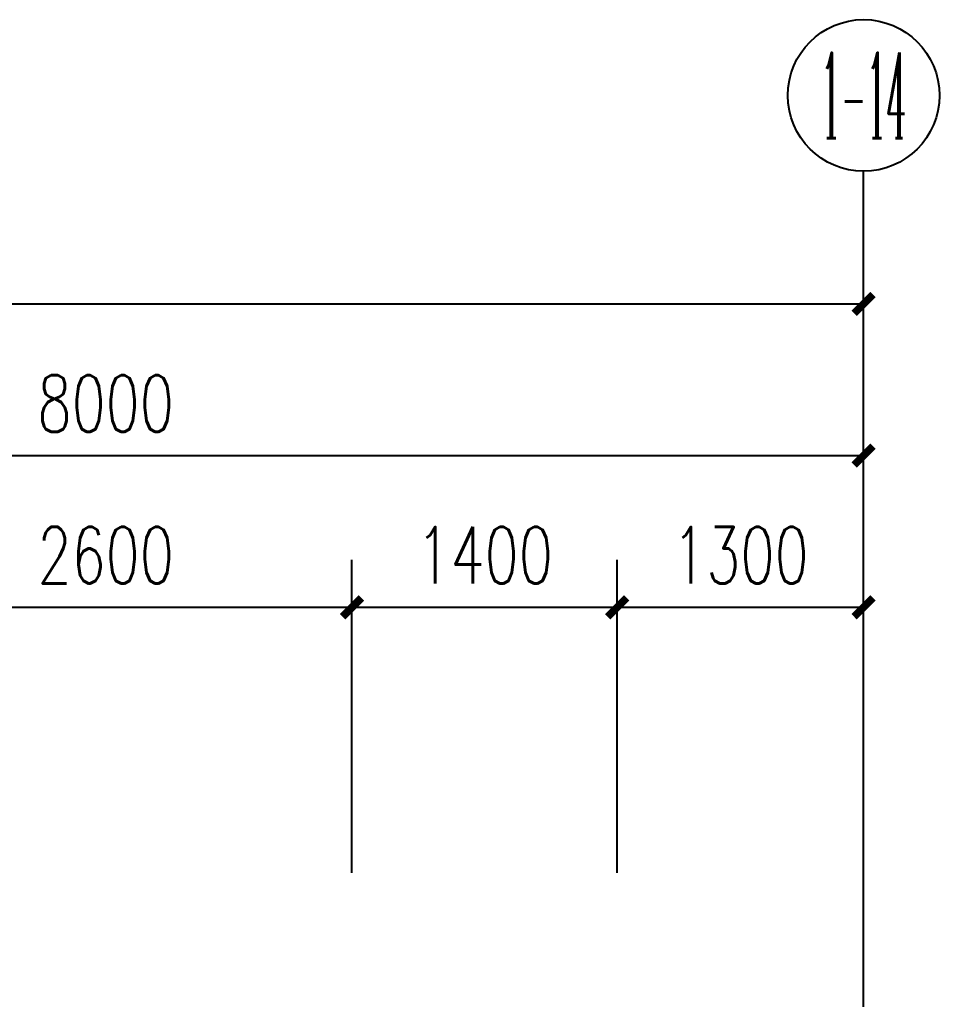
# Model space of a CAD drawing. Extents: x -6243262 to 3079315, y -2914302 to 172723.
# Drawn here: x -2393705 to -2388850, y -703670 to -698502 of the extents above; entities that cross this region are included whole.
import ezdxf
from ezdxf.enums import TextEntityAlignment as Align

# ---------------------------------------------------------------- set-up
doc = ezdxf.new("R2010")
doc.units = 0
doc.header["$LTSCALE"] = 1000
for name, color, linetype in [('AXIS', 3, 'Continuous'), ('AXIS_TEXT', 7, 'Continuous'), ('DOTE', 24, 'Continuous'), ('PUB_DIM', 3, 'Continuous')]:
    doc.layers.add(name, color=color, linetype=linetype)
doc.styles.add('_TCH_AXIS', font='COMPLEX', dxfattribs={"bigfont": 'GBCBIG'})
doc.styles.add('_TCH_DIM_T3', font='SIMPLEX', dxfattribs={"width": 0.705882, "bigfont": 'GBCBIG'})
doc.styles.add('COMPLEX', font='COMPLEX')
doc.dimstyles.new('_TCH_ARCH&&100', dxfattribs={"dimtxt": 297.5, "dimasz": 100, "dimexe": 250, "dimexo": 300, "dimgap": 126.25, "dimtad": 1, "dimdec": 0, "dimzin": 0, "dimdsep": 46, "dimtxsty": '_TCH_DIM_T3', "dimblk": 'ARCHTICK', "dimcen": 0.09, "dimclrt": 7, "dimazin": 2, "dimtfac": 1, "dimtdec": 0, "dimtix": 1, "dimtmove": 2, "dimatfit": 3, "dimfxl": 0, "dimtolj": 1, "dimtzin": 0, "dimarcsym": 0})

# ---------------------------------------------------------------- blocks, each defined once
blk = doc.blocks.new('_ArchTick')
at = {"color": 0, "linetype": 'ByBlock', "const_width": 0.4}
blk.add_lwpolyline([(-0.5, -0.5), (0.5, 0.5)], dxfattribs=at)
blk = doc.blocks.new('*D929')
at = {"layer": 'Defpoints', "color": 0, "transparency": 16777216}
for p in [(-2389250.4, -701601.6), (-2390550.4, -703301.6), (-2389250.4, -703301.6)]:
    blk.add_point(p, dxfattribs=at)
at = {"layer": 'PUB_DIM', "color": 0, "lineweight": -2, "transparency": 16777216}
for p, q in [((-2390550.4, -703001.6), (-2390550.4, -701351.6)), ((-2389250.4, -703001.6), (-2389250.4, -701351.6)), ((-2390550.4, -701601.6), (-2389250.4, -701601.6))]:
    blk.add_line(p, q, dxfattribs=at)
at = {"layer": 'PUB_DIM', "color": 0, "lineweight": -2, "transparency": 16777216, "xscale": 100, "yscale": 100, "zscale": 100, "rotation": 180}
blk.add_blockref('_ArchTick', (-2390550.4, -701601.6), dxfattribs=at)
at = {"layer": 'PUB_DIM', "color": 0, "lineweight": -2, "transparency": 16777216, "xscale": 100, "yscale": 100, "zscale": 100}
blk.add_blockref('_ArchTick', (-2389250.4, -701601.6), dxfattribs=at)
at = {"layer": 'PUB_DIM', "color": 7, "transparency": 16777216, "insert": (-2389900.4, -701326.6), "char_height": 297.5, "attachment_point": 5, "style": '_TCH_DIM_T3'}
blk.add_mtext('\\A1;1300', dxfattribs=at)
blk = doc.blocks.new('*D930')
at = {"layer": 'Defpoints', "color": 0, "transparency": 16777216}
for p in [(-2390550.4, -701601.6), (-2391950.4, -703301.6), (-2390550.4, -703301.6)]:
    blk.add_point(p, dxfattribs=at)
at = {"layer": 'PUB_DIM', "color": 0, "lineweight": -2, "transparency": 16777216}
for p, q in [((-2391950.4, -703001.6), (-2391950.4, -701351.6)), ((-2390550.4, -703001.6), (-2390550.4, -701351.6)), ((-2391950.4, -701601.6), (-2390550.4, -701601.6))]:
    blk.add_line(p, q, dxfattribs=at)
at = {"layer": 'PUB_DIM', "color": 0, "lineweight": -2, "transparency": 16777216, "xscale": 100, "yscale": 100, "zscale": 100, "rotation": 180}
blk.add_blockref('_ArchTick', (-2391950.4, -701601.6), dxfattribs=at)
at = {"layer": 'PUB_DIM', "color": 0, "lineweight": -2, "transparency": 16777216, "xscale": 100, "yscale": 100, "zscale": 100}
blk.add_blockref('_ArchTick', (-2390550.4, -701601.6), dxfattribs=at)
at = {"layer": 'PUB_DIM', "color": 7, "transparency": 16777216, "insert": (-2391250.4, -701326.6), "char_height": 297.5, "attachment_point": 5, "style": '_TCH_DIM_T3'}
blk.add_mtext('\\A1;1400', dxfattribs=at)
blk = doc.blocks.new('*D931')
at = {"layer": 'Defpoints', "color": 0, "transparency": 16777216}
for p in [(-2391950.4, -701601.6), (-2394550.4, -703301.6), (-2391950.4, -703301.6)]:
    blk.add_point(p, dxfattribs=at)
at = {"layer": 'PUB_DIM', "color": 0, "lineweight": -2, "transparency": 16777216}
for p, q in [((-2394550.4, -703001.6), (-2394550.4, -701351.6)), ((-2391950.4, -703001.6), (-2391950.4, -701351.6)), ((-2394550.4, -701601.6), (-2391950.4, -701601.6))]:
    blk.add_line(p, q, dxfattribs=at)
at = {"layer": 'PUB_DIM', "color": 0, "lineweight": -2, "transparency": 16777216, "xscale": 100, "yscale": 100, "zscale": 100, "rotation": 180}
blk.add_blockref('_ArchTick', (-2394550.4, -701601.6), dxfattribs=at)
at = {"layer": 'PUB_DIM', "color": 0, "lineweight": -2, "transparency": 16777216, "xscale": 100, "yscale": 100, "zscale": 100}
blk.add_blockref('_ArchTick', (-2391950.4, -701601.6), dxfattribs=at)
at = {"layer": 'PUB_DIM', "color": 7, "transparency": 16777216, "insert": (-2393250.4, -701326.6), "char_height": 297.5, "attachment_point": 5, "style": '_TCH_DIM_T3'}
blk.add_mtext('\\A1;2600', dxfattribs=at)
blk = doc.blocks.new('*D1293')
at = {"layer": 'AXIS', "color": 0, "lineweight": -2, "transparency": 16777216}
for p, q in [((-2397250.4, -703001.6), (-2397250.4, -700551.6)), ((-2389250.4, -703001.6), (-2389250.4, -700551.6)), ((-2397250.4, -700801.6), (-2389250.4, -700801.6))]:
    blk.add_line(p, q, dxfattribs=at)
at = {"layer": 'Defpoints', "color": 0, "transparency": 16777216}
for p in [(-2389250.4, -700801.6), (-2397250.4, -703301.6), (-2389250.4, -703301.6)]:
    blk.add_point(p, dxfattribs=at)
at = {"layer": 'AXIS', "color": 0, "lineweight": -2, "transparency": 16777216, "xscale": 100, "yscale": 100, "zscale": 100, "rotation": 180}
blk.add_blockref('_ArchTick', (-2397250.4, -700801.6), dxfattribs=at)
at = {"layer": 'AXIS', "color": 0, "lineweight": -2, "transparency": 16777216, "xscale": 100, "yscale": 100, "zscale": 100}
blk.add_blockref('_ArchTick', (-2389250.4, -700801.6), dxfattribs=at)
at = {"layer": 'AXIS', "color": 7, "transparency": 16777216, "insert": (-2393250.4, -700526.6), "char_height": 297.5, "attachment_point": 5, "style": '_TCH_DIM_T3'}
blk.add_mtext('\\A1;8000', dxfattribs=at)
blk = doc.blocks.new('*D1302')
at = {"layer": 'AXIS', "color": 0, "lineweight": -2, "transparency": 16777216}
for p, q in [((-2429250.4, -703001.6), (-2429250.4, -699751.6)), ((-2389250.4, -703001.6), (-2389250.4, -699751.6)), ((-2429250.4, -700001.6), (-2389250.4, -700001.6))]:
    blk.add_line(p, q, dxfattribs=at)
at = {"layer": 'Defpoints', "color": 0, "transparency": 16777216}
for p in [(-2389250.4, -700001.6), (-2429250.4, -703301.6), (-2389250.4, -703301.6)]:
    blk.add_point(p, dxfattribs=at)
at = {"layer": 'AXIS', "color": 0, "lineweight": -2, "transparency": 16777216, "xscale": 100, "yscale": 100, "zscale": 100, "rotation": 180}
blk.add_blockref('_ArchTick', (-2429250.4, -700001.6), dxfattribs=at)
at = {"layer": 'AXIS', "color": 0, "lineweight": -2, "transparency": 16777216, "xscale": 100, "yscale": 100, "zscale": 100}
blk.add_blockref('_ArchTick', (-2389250.4, -700001.6), dxfattribs=at)
at = {"layer": 'AXIS', "color": 7, "transparency": 16777216, "insert": (-2409250.4, -699726.6), "char_height": 297.5, "attachment_point": 5, "style": '_TCH_DIM_T3'}
blk.add_mtext('\\A1;40000', dxfattribs=at)
blk = doc.blocks.new('_AXISO')
at = {"color": 0}
blk.add_circle((0, 0), 0.5, dxfattribs=at)
at = {"layer": 'AXIS_TEXT', "color": 0, "style": 'COMPLEX', "width": 1.041667}
blk.add_attdef('A', text='', height=0.56, dxfattribs=at).set_placement((-0.25, -0.28), (0.25, -0.28), align=Align.FIT)

msp = doc.modelspace()

# ---------------------------------------------------------------- linework, layer by layer
at = {"layer": 'AXIS'}
msp.add_line((-2389250.4, -703301.6), (-2389250.4, -699301.6), dxfattribs=at)
at = {"layer": 'DOTE'}
msp.add_line((-2389250.4, -721001.6), (-2389250.4, -703301.6), dxfattribs=at)

# ---------------------------------------------------------------- block references
at = {"layer": 'AXIS'}
ref = msp.add_blockref('_AXISO', (-2389250.4, -698901.6), dxfattribs=dict(at, xscale=800, yscale=800, zscale=800))
ref.add_attrib('A', '1-14', dxfattribs={"layer": 'AXIS_TEXT', "height": 452.55, "style": '_TCH_AXIS', "width": 0.291667}).set_placement((-2389476.7, -699127.8), (-2389024.1, -699127.8), align=Align.FIT)

# ---------------------------------------------------------------- dimensions: what is measured, and where the dimension line sits
for p1, distance, picture, middle in [((-2429250.4, -703301.6), 3300, '*D1302', (-2409250.4, -699726.6)), ((-2397250.4, -703301.6), 2500, '*D1293', (-2393250.4, -700526.6))]:
    dim = msp.add_aligned_dim(p1=p1, p2=(-2389250.4, -703301.6), distance=distance, dimstyle='_TCH_ARCH&&100', dxfattribs=at)
    dim.commit()
    dim.dimension.update_dxf_attribs({"geometry": picture, "text_midpoint": middle})
at = {"layer": 'PUB_DIM'}
for p1, p2, picture, middle in [((-2394550.4, -703301.6), (-2391950.4, -703301.6), '*D931', (-2393250.4, -701326.6)), ((-2391950.4, -703301.6), (-2390550.4, -703301.6), '*D930', (-2391250.4, -701326.6)), ((-2390550.4, -703301.6), (-2389250.4, -703301.6), '*D929', (-2389900.4, -701326.6))]:
    dim = msp.add_aligned_dim(p1=p1, p2=p2, distance=1700, dimstyle='_TCH_ARCH&&100', dxfattribs=at)
    dim.commit()
    dim.dimension.update_dxf_attribs({"geometry": picture, "text_midpoint": middle})

doc.saveas('drawing.dxf')
